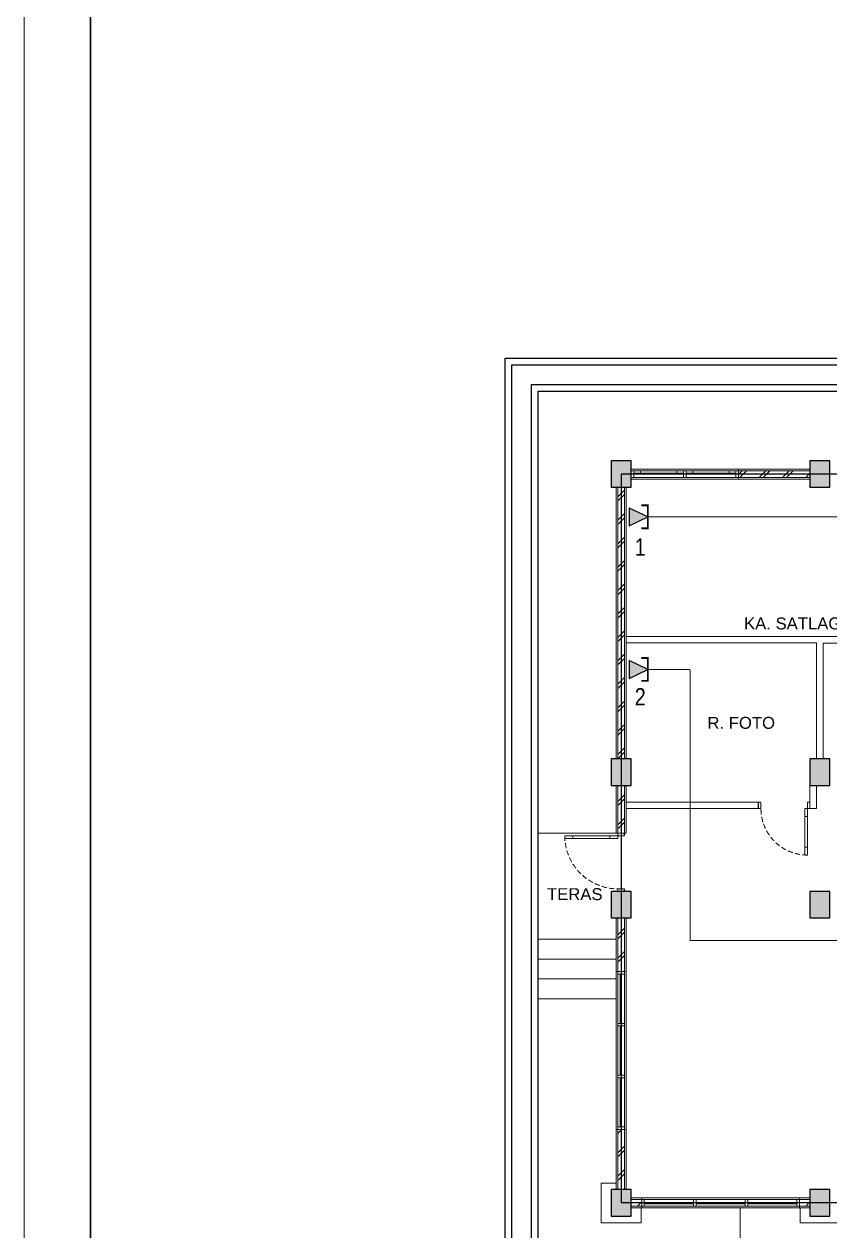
# Model space of a CAD drawing. Header units: millimetres. Extents: x -11 to 37583, y -101 to 28664.
# Drawn here: x 2857 to 5288, y 19522 to 23164 of the extents above; entities that cross this region are included whole.
import ezdxf
from ezdxf.enums import TextEntityAlignment as Align

# ---------------------------------------------------------------- set-up
doc = ezdxf.new("R2010")
doc.units = ezdxf.units.MM
doc.linetypes.add('DASHED', pattern=[0.75, 0.5, -0.25])
doc.linetypes.add('HIDDEN', pattern=[0.375, 0.25, -0.125])
for name, color, linetype, lineweight in [('ars', 11, 'Continuous', 5), ('dinding', 5, 'Continuous', 15), ('GRS KOP', 1, 'Continuous', 35), ('kabel', 1, 'Continuous', 50), ('KOLOM', 1, 'Continuous', 30), ('kop', 7, 'Continuous', 20), ('kus', 63, 'Continuous', 15), ('lan', 7, 'Continuous', 15), ('not', 7, 'Continuous', 20), ('Notasi', 2, 'Continuous', 20), ('PARTISI', 190, 'Continuous', 9), ('sol kol', 8, 'Continuous', 0)]:
    doc.layers.add(name, color=color, linetype=linetype, lineweight=lineweight)
doc.layers.add('as', color=1, linetype='Continuous', plot=False)
doc.layers.add('D2', color=3, linetype='Continuous')
doc.layers.add('HT', color=8, linetype='Continuous')
doc.styles.add('BARU', font='complex.shx')
doc.styles.add('NOT', font='ARIALN.TTF')
doc.styles.get("Standard").update_dxf_attribs({"font": 'arial.ttf'})
pattern_1 = [(45, (6958.166, 18955.88), (-35.35534, 35.35534), []), (45, (6970.666, 18955.88), (-35.35534, 35.35534), [])]

# ---------------------------------------------------------------- blocks, each defined once
blk = doc.blocks.new('K1')
at = {"layer": 'KOLOM'}
blk.add_lwpolyline([(0.2, 0.15), (-0.2, 0.15), (-0.2, -0.15), (0.2, -0.15), (0.2, 0.15)], dxfattribs=at)
blk = doc.blocks.new('P 80')
at = {"linetype": 'HIDDEN', "ltscale": 0.3}
blk.add_lwpolyline([(-0.84, 0.1, -0.414214), (-0.04, 0.9, -1.303225)], format="xyb", dxfattribs=at)
for points in [[(-0.04, 0.9), (-0.08, 0.9), (-0.08, 0.78), (-0.04, 0.78)], [(-0.04, 0.78), (-0.08, 0.78), (-0.08, 0.22), (-0.04, 0.22)], [(-0.04, 0.1), (-0.08, 0.1), (-0.08, 0.22), (-0.04, 0.22)], [(-0.835, 0.06), (-0.84, 0.06), (-0.84, 0.061), (-0.84, 0.1), (-0.88, 0.1), (-0.88, 0), (-0.84, 0), (-0.84, 0.056), (-0.835, 0.058)], [(-0.842, 0.002), (-0.878, 0.002), (-0.878, 0.098), (-0.842, 0.098)], [(-0.045, 0.06), (-0.04, 0.06), (-0.04, 0.061), (-0.04, 0.1), (0, 0.1), (0, 0), (-0.04, 0), (-0.04, 0.056), (-0.045, 0.058)], [(-0.038, 0.002), (-0.002, 0.002), (-0.002, 0.098), (-0.038, 0.098)]]:
    blk.add_lwpolyline(points, close=True)
blk = doc.blocks.new('P 70')
at = {"linetype": 'HIDDEN', "ltscale": 0.3}
blk.add_lwpolyline([(-0.74, 0.1, -0.414214), (-0.04, 0.8, -1.303225)], format="xyb", dxfattribs=at)
for points in [[(-0.04, 0.8), (-0.08, 0.8), (-0.08, 0.68), (-0.04, 0.68)], [(-0.04, 0.68), (-0.08, 0.68), (-0.08, 0.22), (-0.04, 0.22)], [(-0.04, 0.1), (-0.08, 0.1), (-0.08, 0.22), (-0.04, 0.22)], [(-0.735, 0.06), (-0.74, 0.06), (-0.74, 0.061), (-0.74, 0.1), (-0.78, 0.1), (-0.78, 0), (-0.74, 0), (-0.74, 0.056), (-0.735, 0.058)], [(-0.742, 0.002), (-0.778, 0.002), (-0.778, 0.098), (-0.742, 0.098)], [(-0.045, 0.06), (-0.04, 0.06), (-0.04, 0.061), (-0.04, 0.1), (0, 0.1), (0, 0), (-0.04, 0), (-0.04, 0.056), (-0.045, 0.058)], [(-0.038, 0.002), (-0.002, 0.002), (-0.002, 0.098), (-0.038, 0.098)]]:
    blk.add_lwpolyline(points, close=True)
blk = doc.blocks.new('NOTASI RUANG')
at = {"layer": 'not'}
for height, p in [(0.26, (-0.011, 0.3)), (0.175, (-0.009, -0.017))]:
    blk.add_attdef('RUANG', text='', height=height, dxfattribs=at).set_placement(p, align=Align.MIDDLE_CENTER)
blk = doc.blocks.new('KJG')
at = {"layer": 'HT'}
blk.add_hatch(color=6, dxfattribs=at).paths.add_polyline_path([(5333.7, 22448.2), (5306.7, 22391.8), (5360.7, 22391.8)])
at = {"layer": 'HT', "color": 6}
blk.add_lwpolyline([(5333.7, 22448.2), (5306.7, 22391.8), (5360.7, 22391.8)], close=True, dxfattribs=at)
at = {"layer": 'kabel', "color": 6, "linetype": 'Continuous', "const_width": 5.75}
blk.add_lwpolyline([(5367.8, 22429.1), (5367.8, 22448.5), (5298.7, 22448.5), (5298.7, 22429.1)], dxfattribs=at)
blk = doc.blocks.new('kop')
at = {"layer": 'GRS KOP'}
blk.add_lwpolyline([(1, 54), (83, 54), (83, 1), (1, 1)], close=True, dxfattribs=at)
at = {"layer": 'kop', "color": 7}
blk.add_line((0, 55), (0, 0), dxfattribs=at)
at = {"layer": 'kop', "style": 'BARU', "flags": 4}
for p, height in [((73.8, 5.4), 0.35), ((80.303, 5.382), 0.25), ((73.8, 4.9), 0.35), ((80.303, 4.882), 0.25), ((73.8, 4.4), 0.35), ((80.303, 4.382), 0.25)]:
    blk.add_attdef('-', p, '', height=height, dxfattribs=at)
at = {"layer": 'kop', "flags": 4}
for tag, p in [('AR-00', (78.057, 2.648)), ('00', (81.238, 2.647))]:
    blk.add_attdef(tag, text='', height=0.35, dxfattribs=at).set_placement(p, align=Align.MIDDLE)

msp = doc.modelspace()

# ---------------------------------------------------------------- hatches: boundary and pattern name
at = {"layer": 'ars'}
h = msp.add_hatch(dxfattribs=at)
h.set_pattern_fill('TEMBOK', color=256, scale=50)
h.set_pattern_definition([(45, (7184.166, 18955.88), (-35.35534, 35.35534), []), (45, (7196.666, 18955.88), (-35.35534, 35.35534), [])])
h.paths.add_polyline_path([(5012.2, 21815.9), (5228.2, 21815.9), (5228.2, 21795.9), (5012.2, 21795.9)])
h = msp.add_hatch(dxfattribs=at)
h.set_pattern_fill('TEMBOK', color=256, scale=50)
h.set_pattern_definition(pattern_1)
h.paths.add_polyline_path([(4668.2, 20945.9), (4668.2, 21765.9), (4648.2, 21765.9), (4648.2, 20945.9)])
h = msp.add_hatch(dxfattribs=at)
h.set_pattern_fill('TEMBOK', color=256, scale=50)
h.set_pattern_definition(pattern_1)
h.paths.add_polyline_path([(4668.2, 20721.9), (4668.2, 20865.9), (4648.2, 20865.9), (4648.2, 20721.9)])
h = msp.add_hatch(dxfattribs=at)
h.set_pattern_fill('TEMBOK', color=256, scale=50)
h.set_pattern_definition([(45, (6958.166, 19684.88), (-35.3553, 35.3553), []), (45, (6970.666, 19684.88), (-35.3553, 35.3553), [])])
h.paths.add_polyline_path([(4668.2, 20303.9), (4668.2, 20465.9), (4648.2, 20465.9), (4648.2, 20303.9)])
h = msp.add_hatch(dxfattribs=at)
h.set_pattern_fill('TEMBOK', color=256, scale=50)
h.set_pattern_definition(pattern_1)
h.paths.add_polyline_path([(4668.2, 19645.9), (4668.2, 19827.9), (4648.2, 19827.9), (4648.2, 19645.9)])
h = msp.add_hatch(dxfattribs=at)
h.set_pattern_fill('TEMBOK', color=256, scale=50)
h.set_pattern_definition([(45, (3836.58, 19290.88), (-35.3553, 35.3553), []), (45, (3849.08, 19290.88), (-35.3553, 35.3553), [])])
h.paths.add_polyline_path([(4720.2, 19615.9), (4688.2, 19615.9), (4688.2, 19595.9), (4720.2, 19595.9)])
h = msp.add_hatch(dxfattribs=at)
h.set_pattern_fill('TEMBOK', color=256, scale=50)
h.set_pattern_definition([(45, (4344.58, 19290.88), (-35.3553, 35.3553), []), (45, (4357.08, 19290.88), (-35.3553, 35.3553), [])])
h.paths.add_polyline_path([(5228.2, 19615.9), (5196.2, 19615.9), (5196.2, 19595.9), (5228.2, 19595.9)])
at = {"layer": 'sol kol'}
for points in [[(4628.2, 21845.9), (4628.2, 21765.9), (4688.2, 21765.9), (4688.2, 21845.9)], [(5228.2, 21845.9), (5228.2, 21765.9), (5288.2, 21765.9), (5288.2, 21845.9)], [(4628.2, 20945.9), (4628.2, 20865.9), (4688.2, 20865.9), (4688.2, 20945.9)], [(5228.2, 20945.9), (5228.2, 20865.9), (5288.2, 20865.9), (5288.2, 20945.9)], [(4628.2, 20545.9), (4628.2, 20465.9), (4688.2, 20465.9), (4688.2, 20545.9)], [(5228.2, 20545.9), (5228.2, 20465.9), (5288.2, 20465.9), (5288.2, 20545.9)], [(4628.2, 19645.9), (4628.2, 19565.9), (4688.2, 19565.9), (4688.2, 19645.9)], [(5228.2, 19645.9), (5228.2, 19565.9), (5288.2, 19565.9), (5288.2, 19645.9)]]:
    msp.add_hatch(color=256, dxfattribs=at).paths.add_polyline_path(points)

# ---------------------------------------------------------------- linework, layer by layer
for p, q in [((4308.2, 19255.9), (4308.2, 22155.9)), ((4308.2, 22155.9), (9608.2, 22155.9)), ((4328.2, 19275.9), (4328.2, 22135.9)), ((4328.2, 22135.9), (8088.2, 22135.9)), ((4388.2, 19335.9), (4388.2, 22075.9)), ((4388.2, 22075.9), (8088.2, 22075.9)), ((4408.2, 19355.9), (4408.2, 22055.9)), ((4408.2, 22055.9), (8088.2, 22055.9))]:
    msp.add_line(p, q)
at = {"layer": 'ars'}
for points in [[(5228.2, 21815.9), (5012.2, 21815.9), (5012.2, 21795.9), (5228.2, 21795.9)], [(4668.2, 20945.9), (4668.2, 21765.9), (4648.2, 21765.9), (4648.2, 20945.9)], [(4668.2, 20721.9), (4668.2, 20865.9), (4648.2, 20865.9), (4648.2, 20721.9)], [(4668.2, 20303.9), (4668.2, 20465.9), (4648.2, 20465.9), (4648.2, 20303.9)], [(4668.2, 19645.9), (4668.2, 19827.9), (4648.2, 19827.9), (4648.2, 19645.9)], [(4720.2, 19615.9), (4688.2, 19615.9), (4688.2, 19595.9), (4720.2, 19595.9)], [(5228.2, 19615.9), (5196.2, 19615.9), (5196.2, 19595.9), (5228.2, 19595.9)]]:
    msp.add_lwpolyline(points, close=True, dxfattribs=at)
at = {"layer": 'as'}
for points in [[(4658.2, 21805.9), (4658.2, 19605.9)], [(6458.2, 21805.9), (4658.2, 21805.9)], [(6458.2, 19605.9), (4658.2, 19605.9)]]:
    msp.add_lwpolyline(points, dxfattribs=at)
at = {"layer": 'D2', "color": 3, "linetype": 'DASHED', "ltscale": 50, "const_width": 3.03}
for points in [[(4738.4, 21676.4), (6394.2, 21676.4), (6394.2, 20443.1), (7392.4, 20443.1)], [(4738.4, 21215.7), (4866.4, 21215.7)], [(7392.4, 20397.7), (4866.4, 20397.7), (4866.4, 21215.7)]]:
    msp.add_lwpolyline(points, dxfattribs=at)
at = {"layer": 'dinding'}
for points in [[(5228.2, 21820.9), (5012.2, 21820.9), (5012.2, 21790.9), (5228.2, 21790.9)], [(4673.2, 20945.9), (4673.2, 21765.9), (4643.2, 21765.9), (4643.2, 20945.9)], [(4673.2, 20721.9), (4673.2, 20865.9), (4643.2, 20865.9), (4643.2, 20721.9)], [(4673.2, 20303.9), (4673.2, 20465.9), (4643.2, 20465.9), (4643.2, 20303.9)], [(4673.2, 19645.9), (4673.2, 19827.9), (4643.2, 19827.9), (4643.2, 19645.9)], [(4720.2, 19620.9), (4688.2, 19620.9), (4688.2, 19590.9), (4720.2, 19590.9)], [(5228.2, 19620.9), (5196.2, 19620.9), (5196.2, 19590.9), (5228.2, 19590.9)]]:
    msp.add_lwpolyline(points, close=True, dxfattribs=at)
at = {"layer": 'kop', "color": 7}
msp.add_line((2856.5, 28663.9), (2856.5, 17663.9), dxfattribs=at)
at = {"layer": 'kus'}
for p, q in [((4846.2, 21815.9), (4696.2, 21815.9)), ((4846.2, 21808.9), (4696.2, 21808.9)), ((4846.2, 21795.9), (4696.2, 21795.9)), ((4716.2, 21808.9), (4716.2, 21815.9)), ((4826.2, 21808.9), (4826.2, 21815.9)), ((5004.2, 21815.9), (4854.2, 21815.9)), ((5004.2, 21808.9), (4854.2, 21808.9)), ((5004.2, 21795.9), (4854.2, 21795.9)), ((4874.2, 21808.9), (4874.2, 21815.9)), ((4984.2, 21808.9), (4984.2, 21815.9)), ((4655.2, 20147.9), (4655.2, 20295.9)), ((4655.2, 19991.9), (4655.2, 20139.9)), ((4655.2, 19835.9), (4655.2, 19983.9)), ((4876.2, 19602.9), (4728.2, 19602.9)), ((5032.2, 19602.9), (4884.2, 19602.9)), ((5188.2, 19602.9), (5040.2, 19602.9))]:
    msp.add_line(p, q, dxfattribs=at)
for points in [[(4696.2, 21815.9), (4688.2, 21815.9), (4688.2, 21795.9), (4696.2, 21795.9)], [(4854.2, 21815.9), (4846.2, 21815.9), (4846.2, 21795.9), (4854.2, 21795.9)], [(5012.2, 21815.9), (5004.2, 21815.9), (5004.2, 21795.9), (5012.2, 21795.9)], [(4648.2, 20295.9), (4648.2, 20303.9), (4668.2, 20303.9), (4668.2, 20295.9)], [(4668.2, 20295.9), (4668.2, 19835.9), (4648.2, 19835.9), (4648.2, 20295.9)], [(4648.2, 20139.9), (4648.2, 20147.9), (4668.2, 20147.9), (4668.2, 20139.9)], [(4648.2, 19983.9), (4648.2, 19991.9), (4668.2, 19991.9), (4668.2, 19983.9)], [(4648.2, 19827.9), (4648.2, 19835.9), (4668.2, 19835.9), (4668.2, 19827.9)], [(4728.2, 19595.9), (4720.2, 19595.9), (4720.2, 19615.9), (4728.2, 19615.9)], [(4728.2, 19615.9), (5188.2, 19615.9), (5188.2, 19595.9), (4728.2, 19595.9)], [(4884.2, 19595.9), (4876.2, 19595.9), (4876.2, 19615.9), (4884.2, 19615.9)], [(5040.2, 19595.9), (5032.2, 19595.9), (5032.2, 19615.9), (5040.2, 19615.9)], [(5196.2, 19595.9), (5188.2, 19595.9), (5188.2, 19615.9), (5196.2, 19615.9)]]:
    msp.add_lwpolyline(points, close=True, dxfattribs=at)
at = {"layer": 'lan'}
for p, q in [((4648.2, 20721.9), (4408.2, 20721.9)), ((4643.2, 20401.9), (4408.2, 20401.9)), ((4643.2, 20341.9), (4408.2, 20341.9)), ((4643.2, 20281.9), (4408.2, 20281.9)), ((4643.2, 20221.9), (4408.2, 20221.9)), ((4598.2, 19665.9), (4598.2, 19545.9)), ((4643.2, 19665.9), (4598.2, 19665.9)), ((4718.2, 19590.9), (4718.2, 19545.9)), ((5017.2, 19590.9), (5017.2, 19255.9)), ((5198.2, 19590.9), (5198.2, 19545.9)), ((4718.2, 19545.9), (4598.2, 19545.9)), ((5318.2, 19545.9), (5198.2, 19545.9))]:
    msp.add_line(p, q, dxfattribs=at)
for points in [[(5012.2, 21820.9), (4688.2, 21820.9), (4688.2, 21790.9), (5012.2, 21790.9)], [(4673.2, 20303.9), (4673.2, 19827.9), (4643.2, 19827.9), (4643.2, 20303.9)], [(4720.2, 19620.9), (5196.2, 19620.9), (5196.2, 19590.9), (4720.2, 19590.9)]]:
    msp.add_lwpolyline(points, close=True, dxfattribs=at)
at = {"layer": 'PARTISI'}
for points in [[(5248.2, 20945.9), (5248.2, 21296.4), (4673.2, 21296.4), (4673.2, 21315.9), (5268.2, 21315.9), (6002.2, 21315.9), (6002.2, 21295.9), (5268.2, 21295.9), (5268.2, 20945.9)], [(4673.2, 20795.9), (5072.2, 20795.9), (5072.2, 20815.9), (4673.2, 20815.9)]]:
    msp.add_lwpolyline(points, close=True, dxfattribs=at)
msp.add_lwpolyline([(5228.2, 20865.9), (5228.2, 20795.9), (5248.2, 20795.9), (5248.2, 20865.9), (5228.2, 20865.9)], dxfattribs=at)

# ---------------------------------------------------------------- block references
ref = msp.add_blockref('NOTASI RUANG', (4520, 20492.4), dxfattribs=dict(xscale=151.7750944366926, yscale=151.7750944366926, zscale=151.775094436689))
ref.add_attrib('RUANG', 'TERAS', dxfattribs={"layer": 'not', "height": 36}).set_placement((4518.3, 20537.9), align=Align.MIDDLE_CENTER)
at = {"layer": 'KOLOM', "xscale": 200, "yscale": 200, "zscale": 200, "rotation": 90}
for p in [(4658.2, 21805.9), (5258.2, 21805.9), (4658.2, 20905.9), (5258.2, 20905.9), (4658.2, 20505.9), (5258.2, 20505.9), (4658.2, 19605.9), (5258.2, 19605.9)]:
    msp.add_blockref('K1', p, dxfattribs=at)
at = {"layer": 'kop', "xscale": 200, "yscale": 200, "zscale": 200}
msp.add_blockref('kop', (2856.5, 17663.9), dxfattribs=at)
at = {"layer": 'kus', "yscale": 200, "zscale": 200}
for name, p, xscale, rotation in [('P 70', (5228.2, 20815.9), -200, 180), ('P 80', (4668.2, 20721.9), 200, 89.99999998696829)]:
    msp.add_blockref(name, p, dxfattribs=dict(at, xscale=xscale, rotation=rotation))
at = {"layer": 'lan', "rotation": 270}
for p in [(-17709.8, 27010), (-17709.8, 26549.4)]:
    msp.add_blockref('KJG', p, dxfattribs=at)
at = {"layer": 'Notasi'}
ref = msp.add_blockref('NOTASI RUANG', (5250.3, 21309.5), dxfattribs=dict(at, xscale=151.7750944366926, yscale=151.7750944366926, zscale=151.775094436689))
ref.add_attrib('RUANG', 'KA. SATLAG PTSP', dxfattribs={"layer": 'not', "height": 36}).set_placement((5248.6, 21355), align=Align.MIDDLE_CENTER)
ref = msp.add_blockref('NOTASI RUANG', (5022.3, 21009.4), dxfattribs=dict(at, xscale=151.7750944366926, yscale=151.7750944366926, zscale=151.775094436689))
ref.add_attrib('RUANG', 'R. FOTO', dxfattribs={"layer": 'not', "height": 36}).set_placement((5020.7, 21054.9), align=Align.MIDDLE_CENTER)

# ---------------------------------------------------------------- texts
at = {"color": 0, "linetype": 'Continuous', "lineweight": 0, "ltscale": 6, "style": 'NOT'}
for s, p in [('1', (4699.2, 21559.1)), ('2', (4699.2, 21107.3))]:
    msp.add_text(s, height=52.4, dxfattribs=at).set_placement(p)

doc.saveas('drawing.dxf')
